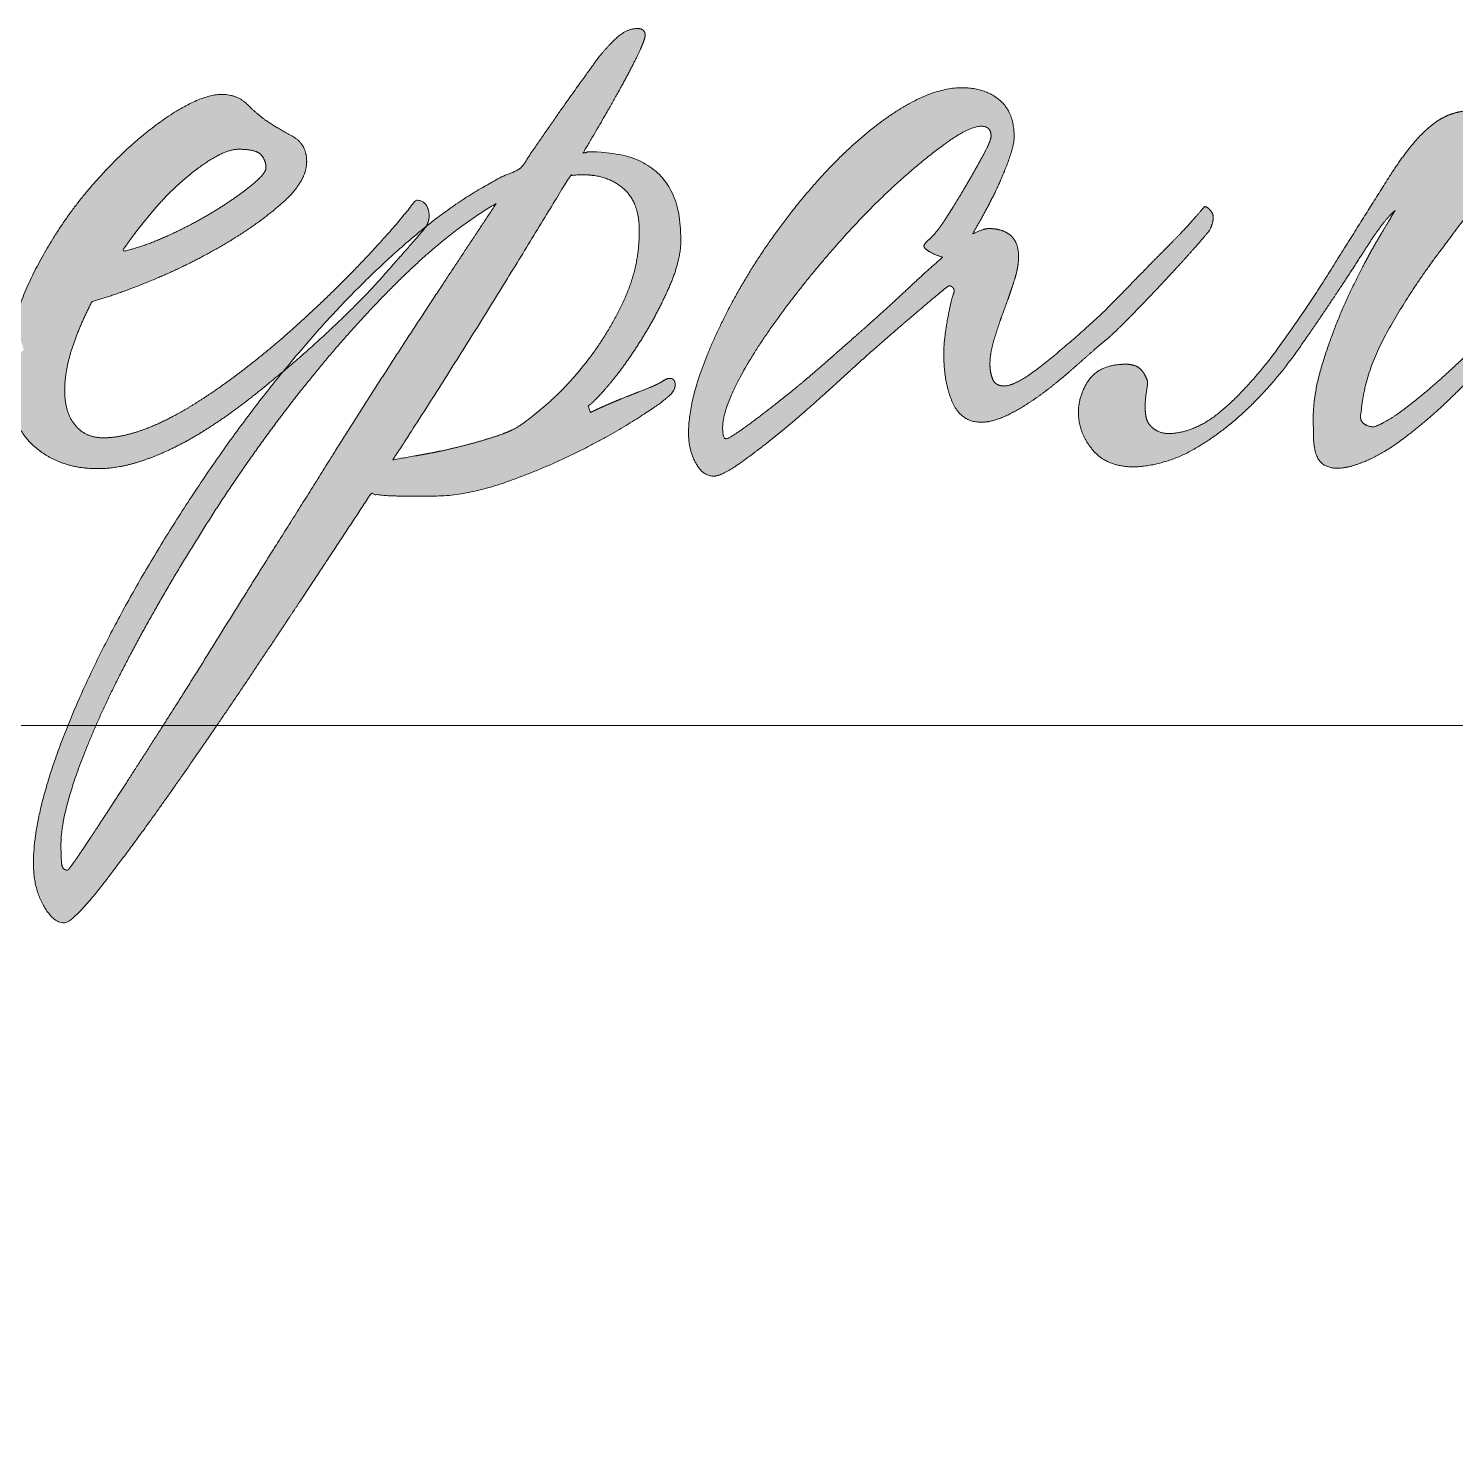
# Model space of a CAD drawing. Header units: metres. Extents: x -163 to 308, y -116 to 9.
# Drawn here: x 160.128 to 160.731, y -33.368 to -32.766 of the extents above; entities that cross this region are included whole.
import ezdxf

# ---------------------------------------------------------------- set-up
doc = ezdxf.new("R2010")
doc.units = ezdxf.units.M
doc.header["$MEASUREMENT"] = 0

# ---------------------------------------------------------------- blocks, each defined once
blk = doc.blocks.new('*U293')
at = {"color": 7, "linetype": 'Continuous', "lineweight": 0}
blk.add_line((10.01279, -17.50001), (16.51279, -17.50001), dxfattribs=at)
blk = doc.blocks.new('*U44')
at = {"linetype": 'Continuous', "lineweight": 0}
h = blk.add_hatch(color=5, dxfattribs=at)
edge = h.paths.add_edge_path()
edge.add_line((-0.18719, -0.20035), (-0.16948, -0.20035))
edge.add_spline(control_points=[(-0.16948, -0.20035), (-0.16465, -0.19362), (-0.15935, -0.18602), (-0.14325, -0.16295), (-0.12518, -0.1357), (-0.1071, -0.10846), (-0.0912, -0.0842)], knot_values=[0, 0, 0, 0.141373, 0.141373, 0.570687, 0.570687, 1, 1, 1], degree=2, periodic=0)
edge.add_spline(control_points=[(-0.0912, -0.0842), (-0.08603, -0.08499), (-0.07968, -0.08499)], knot_values=[0, 0, 0, 1, 1, 1], degree=2, periodic=0)
edge.add_line((-0.07968, -0.08499), (-0.06855, -0.08499))
edge.add_spline(control_points=[(-0.06855, -0.08499), (-0.05663, -0.08499), (-0.04252, -0.08002), (-0.02842, -0.07505), (-0.0161, -0.06888), (-0.00378, -0.06271), (0.00516, -0.05695), (0.0141, -0.05118), (0.0157, -0.04959)], knot_values=[0, 0, 0, 0.25, 0.25, 0.5, 0.5, 0.75, 0.75, 1, 1, 1], degree=2, periodic=0)
edge.add_spline(control_points=[(0.0157, -0.04959), (0.01887, -0.0472), (0.01887, -0.04481), (0.01887, -0.04242), (0.01689, -0.04242), (0.01569, -0.04242), (0.0141, -0.04362)], knot_values=[0, 0, 0, 0.333333, 0.333333, 0.666667, 0.666667, 1, 1, 1], degree=2, periodic=0)
edge.add_spline(control_points=[(0.0141, -0.04362), (0.01211, -0.04481), (0.00853, -0.0462), (0.00495, -0.0476), (0.00097, -0.04919), (-0.00301, -0.05078), (-0.00659, -0.05237), (-0.01017, -0.05396), (-0.01176, -0.05476)], knot_values=[0, 0, 0, 0.25, 0.25, 0.5, 0.5, 0.75, 0.75, 1, 1, 1], degree=2, periodic=0)
edge.add_line((-0.01176, -0.05476), (-0.01256, -0.05237))
edge.add_spline(control_points=[(-0.01256, -0.05237), (-0.01056, -0.05118), (-0.00499, -0.04461), (0.00057, -0.03805), (0.00634, -0.0289), (0.01211, -0.01975), (0.01655, -0.00981), (0.02098, 0.00014), (0.02098, 0.00809)], knot_values=[0, 0, 0, 0.25, 0.25, 0.5, 0.5, 0.75, 0.75, 1, 1, 1], degree=2, periodic=0)
edge.add_spline(control_points=[(0.02098, 0.00809), (0.02098, 0.03952), (-0.01202, 0.03952), (-0.01281, 0.03952), (-0.01321, 0.03932), (-0.01361, 0.03912), (-0.01441, 0.03912)], knot_values=[0, 0, 0, 0.333333, 0.333333, 0.666667, 0.666667, 1, 1, 1], degree=2, periodic=0)
edge.add_spline(control_points=[(-0.01441, 0.03912), (-0.004, 0.05661), (0.00201, 0.06794), (0.00802, 0.07927), (0.00802, 0.08165), (0.00802, 0.08406), (0.00524, 0.08406), (0.00126, 0.08406), (-0.00232, 0.08068), (-0.0059, 0.0773), (-0.00908, 0.07332), (-0.01107, 0.07054), (-0.01863, 0.06), (-0.02619, 0.04946), (-0.03693, 0.03355)], knot_values=[0, 0, 0, 0.142857, 0.142857, 0.285714, 0.285714, 0.428571, 0.428571, 0.571429, 0.571429, 0.714286, 0.714286, 0.857143, 0.857143, 1, 1, 1], degree=2, periodic=0)
edge.add_spline(control_points=[(-0.03693, 0.03355), (-0.05352, 0.02664), (-0.07114, 0.01254)], knot_values=[0, 0, 0, 1, 1, 1], degree=2, periodic=0)
edge.add_line((-0.07114, 0.01254), (-0.07142, 0.01207))
edge.add_spline(control_points=[(-0.07142, 0.01207), (-0.0762, 0.0065), (-0.08694, -0.00563), (-0.09768, -0.01777), (-0.11558, -0.03368), (-0.1192, -0.03682), (-0.12287, -0.0399)], knot_values=[0, 0, 0, 0.417557, 0.417557, 0.835113, 0.835113, 1, 1, 1], degree=2, periodic=0)
edge.add_spline(control_points=[(-0.12287, -0.0399), (-0.13889, -0.05948), (-0.15351, -0.08141), (-0.17102, -0.10766), (-0.18435, -0.13292), (-0.19768, -0.15818), (-0.20544, -0.18046), (-0.2092, -0.19124), (-0.21113, -0.20035)], knot_values=[0, 0, 0, 0.251666, 0.251666, 0.552886, 0.552886, 0.854105, 0.854105, 1, 1, 1], degree=2, periodic=0)
edge.add_line((-0.21113, -0.20035), (-0.20192, -0.20035))
edge.add_spline(control_points=[(-0.20192, -0.20035), (-0.20025, -0.19264), (-0.19649, -0.18247), (-0.18973, -0.16417), (-0.17781, -0.14169), (-0.16588, -0.11922), (-0.15037, -0.09475), (-0.13487, -0.07028), (-0.11738, -0.04801), (-0.09988, -0.02573), (-0.08139, -0.00743), (-0.06291, 0.01087), (-0.04581, 0.02082)], knot_values=[0, 0, 0, 0.100007, 0.100007, 0.280006, 0.280006, 0.460004, 0.460004, 0.640003, 0.640003, 0.820001, 0.820001, 1, 1, 1], degree=2, periodic=0)
edge.add_spline(control_points=[(-0.04581, 0.02082), (-0.05933, 0.00053), (-0.07483, -0.02314), (-0.09034, -0.04681), (-0.10505, -0.07028), (-0.11499, -0.0862), (-0.12592, -0.1035), (-0.13685, -0.12081), (-0.14719, -0.13752), (-0.15753, -0.15423), (-0.16707, -0.16914), (-0.17661, -0.18406), (-0.18397, -0.1954), (-0.18565, -0.198), (-0.18719, -0.20035)], knot_values=[0, 0, 0, 0.160543, 0.160543, 0.321085, 0.321085, 0.481628, 0.481628, 0.642171, 0.642171, 0.802713, 0.802713, 0.963256, 0.963256, 1, 1, 1], degree=2, periodic=0)
edge = h.paths.add_edge_path(flags=16)
edge.add_spline(control_points=[(-0.08318, -0.07186), (-0.08199, -0.06987), (-0.081, -0.06848), (-0.08, -0.06709), (-0.07881, -0.0651), (-0.0629, -0.04043), (-0.04738, -0.01537), (-0.03187, 0.00969), (-0.01914, 0.03078)], knot_values=[0, 0, 0, 0.25, 0.25, 0.5, 0.5, 0.75, 0.75, 1, 1, 1], degree=2, periodic=0)
edge.add_spline(control_points=[(-0.01914, 0.03078), (-0.01755, 0.03118), (-0.01437, 0.03118), (-0.00562, 0.03118), (0.00015, 0.0262), (0.00591, 0.02123), (0.00591, 0.01089)], knot_values=[0, 0, 0, 0.333333, 0.333333, 0.666667, 0.666667, 1, 1, 1], degree=2, periodic=0)
edge.add_spline(control_points=[(0.00591, 0.01089), (0.00591, -0.00224), (0.00035, -0.01418), (-0.00522, -0.02611), (-0.01258, -0.03566), (-0.01994, -0.04521), (-0.0273, -0.05157), (-0.03466, -0.05794), (-0.03863, -0.06032), (-0.04142, -0.06192), (-0.04699, -0.06371), (-0.05256, -0.0655), (-0.05892, -0.06709), (-0.06528, -0.06868), (-0.07185, -0.06987), (-0.07841, -0.07107), (-0.08318, -0.07186)], knot_values=[0, 0, 0, 0.125, 0.125, 0.25, 0.25, 0.375, 0.375, 0.5, 0.5, 0.625, 0.625, 0.75, 0.75, 0.875, 0.875, 1, 1, 1], degree=2, periodic=0)
h = blk.add_hatch(color=5, dxfattribs=at)
edge = h.paths.add_edge_path()
edge.add_spline(control_points=[(0.21029, 0.01969), (0.2087, 0.01771), (0.20512, 0.01373), (0.20154, 0.00975), (0.19637, 0.00458), (0.1912, -0.0006), (0.18523, -0.00676), (0.17926, -0.01293), (0.17329, -0.0189), (0.16216, -0.02924), (0.15221, -0.0372), (0.14226, -0.04516), (0.13789, -0.04516), (0.1347, -0.04516), (0.13371, -0.04277), (0.13271, -0.04038), (0.13271, -0.0372), (0.13271, -0.03322), (0.13431, -0.02805), (0.1359, -0.02288), (0.13789, -0.01751), (0.13988, -0.01214), (0.14147, -0.00716), (0.14306, -0.00219), (0.14306, 0.00139), (0.14306, 0.00697), (0.14007, 0.00935), (0.13709, 0.01174), (0.13232, 0.01174), (0.13033, 0.01174), (0.12635, 0.00975)], knot_values=[0, 0, 0, 0.066667, 0.066667, 0.133333, 0.133333, 0.2, 0.2, 0.266667, 0.266667, 0.333333, 0.333333, 0.4, 0.4, 0.466667, 0.466667, 0.533333, 0.533333, 0.6, 0.6, 0.666667, 0.666667, 0.733333, 0.733333, 0.8, 0.8, 0.866667, 0.866667, 0.933333, 0.933333, 1, 1, 1], degree=2, periodic=0)
edge.add_spline(control_points=[(0.12635, 0.00975), (0.12874, 0.01373), (0.13152, 0.0189), (0.13431, 0.02407), (0.13649, 0.02905), (0.13868, 0.03402), (0.14007, 0.0382), (0.14147, 0.04237), (0.14147, 0.04476), (0.14147, 0.05391), (0.1361, 0.05829), (0.13073, 0.06267), (0.12277, 0.06267), (0.11322, 0.06267), (0.10208, 0.0561), (0.09094, 0.04954), (0.08, 0.03899), (0.06906, 0.02845), (0.05892, 0.01512), (0.04877, 0.00179), (0.04101, -0.01214), (0.03326, -0.02606), (0.02848, -0.03919), (0.02371, -0.05232), (0.02371, -0.06226), (0.02371, -0.06823), (0.0263, -0.07301), (0.02888, -0.07778), (0.03286, -0.07778), (0.03564, -0.07778), (0.04161, -0.0736), (0.04758, -0.06943), (0.05474, -0.06366), (0.0619, -0.05789), (0.06926, -0.05133), (0.07662, -0.04476), (0.08179, -0.03999), (0.08696, -0.03521), (0.09313, -0.02984), (0.0993, -0.02447), (0.10467, -0.01989), (0.11004, -0.01532), (0.11382, -0.01214), (0.1176, -0.00895), (0.11799, -0.00895), (0.11879, -0.00895), (0.11939, -0.00975), (0.11999, -0.01054), (0.11959, -0.01173)], knot_values=[0, 0, 0, 0.041667, 0.041667, 0.083333, 0.083333, 0.125, 0.125, 0.166667, 0.166667, 0.208333, 0.208333, 0.25, 0.25, 0.291667, 0.291667, 0.333333, 0.333333, 0.375, 0.375, 0.416667, 0.416667, 0.458333, 0.458333, 0.5, 0.5, 0.541667, 0.541667, 0.583333, 0.583333, 0.625, 0.625, 0.666667, 0.666667, 0.708333, 0.708333, 0.75, 0.75, 0.791667, 0.791667, 0.833333, 0.833333, 0.875, 0.875, 0.916667, 0.916667, 0.958333, 0.958333, 1, 1, 1], degree=2, periodic=0)
edge.add_spline(control_points=[(0.11959, -0.01173), (0.11879, -0.01333), (0.1174, -0.02089), (0.11601, -0.02845), (0.11601, -0.03362), (0.11601, -0.04396), (0.11919, -0.05113), (0.12237, -0.05829), (0.12953, -0.05829), (0.13431, -0.05829), (0.14067, -0.0549), (0.14704, -0.05152), (0.1532, -0.04675), (0.15937, -0.04197), (0.16514, -0.0368), (0.17091, -0.03163), (0.17528, -0.02805), (0.17926, -0.02447), (0.18523, -0.0183), (0.1912, -0.01214), (0.19697, -0.00597), (0.20274, 0.0002), (0.20711, 0.00517), (0.21149, 0.01015), (0.21228, 0.01134)], knot_values=[0, 0, 0, 0.083333, 0.083333, 0.166667, 0.166667, 0.25, 0.25, 0.333333, 0.333333, 0.416667, 0.416667, 0.5, 0.5, 0.583333, 0.583333, 0.666667, 0.666667, 0.75, 0.75, 0.833333, 0.833333, 0.916667, 0.916667, 1, 1, 1], degree=2, periodic=0)
edge.add_spline(control_points=[(0.21228, 0.01134), (0.21427, 0.01572), (0.21288, 0.0177), (0.21149, 0.01969), (0.21029, 0.01969)], knot_values=[0, 0, 0, 0.5, 0.5, 1, 1, 1], degree=2, periodic=0)
edge = h.paths.add_edge_path(flags=16)
edge.add_spline(control_points=[(0.11362, 0.01094), (0.11203, 0.00895), (0.11044, 0.00756), (0.10884, 0.00617), (0.10884, 0.00537), (0.10884, 0.00458), (0.11083, 0.00338), (0.11282, 0.00219), (0.11561, 0.00139)], knot_values=[0, 0, 0, 0.25, 0.25, 0.5, 0.5, 0.75, 0.75, 1, 1, 1], degree=2, periodic=0)
edge.add_spline(control_points=[(0.11561, 0.00139), (0.10964, -0.00378), (0.10288, -0.01014), (0.09611, -0.01651), (0.08895, -0.02287), (0.08219, -0.02884), (0.07384, -0.0362), (0.06548, -0.04356), (0.05772, -0.04973), (0.04996, -0.05589), (0.0442, -0.06007), (0.03843, -0.06425), (0.03724, -0.06425), (0.03604, -0.06425), (0.03604, -0.06027), (0.03604, -0.05391), (0.04241, -0.04197), (0.04877, -0.03003), (0.06031, -0.01491), (0.06906, -0.00338), (0.0794, 0.00816), (0.08975, 0.01969), (0.09969, 0.02865), (0.10964, 0.0376), (0.1176, 0.04317), (0.12555, 0.04874), (0.12953, 0.04874), (0.13311, 0.04874), (0.13311, 0.04516)], knot_values=[0, 0, 0, 0.071429, 0.071429, 0.142857, 0.142857, 0.214286, 0.214286, 0.285714, 0.285714, 0.357143, 0.357143, 0.428571, 0.428571, 0.5, 0.5, 0.571429, 0.571429, 0.642857, 0.642857, 0.714286, 0.714286, 0.785714, 0.785714, 0.857143, 0.857143, 0.928571, 0.928571, 1, 1, 1], degree=2, periodic=0)
edge.add_spline(control_points=[(0.13311, 0.04516), (0.13311, 0.04357), (0.13033, 0.03839), (0.12754, 0.03322), (0.12416, 0.02746), (0.12078, 0.02169), (0.1176, 0.01671), (0.11441, 0.01174), (0.11362, 0.01094)], knot_values=[0, 0, 0, 0.25, 0.25, 0.5, 0.5, 0.75, 0.75, 1, 1, 1], degree=2, periodic=0)
h = blk.add_hatch(color=5, dxfattribs=at)
edge = h.paths.add_edge_path()
edge.add_spline(control_points=[(-0.07114, 0.01254), (-0.06951, 0.0155), (-0.07043, 0.01863), (-0.07142, 0.02202), (-0.075, 0.02202)], knot_values=[0, 0, 0, 0.480917, 0.480917, 1, 1, 1], degree=2, periodic=0)
edge.add_spline(control_points=[(-0.075, 0.02202), (-0.08177, 0.01287), (-0.09509, -0.00106), (-0.10842, -0.01498), (-0.12394, -0.02851), (-0.13229, -0.03567), (-0.14084, -0.04203), (-0.1494, -0.0484), (-0.15775, -0.05337), (-0.16611, -0.05835), (-0.17386, -0.06113), (-0.18162, -0.06392), (-0.18799, -0.06392), (-0.19435, -0.06392), (-0.19813, -0.05934), (-0.20191, -0.05476), (-0.20191, -0.0468), (-0.20191, -0.03964), (-0.19913, -0.03128), (-0.19634, -0.02292), (-0.19197, -0.01457)], knot_values=[0, 0, 0, 0.1, 0.1, 0.2, 0.2, 0.3, 0.3, 0.4, 0.4, 0.5, 0.5, 0.6, 0.6, 0.7, 0.7, 0.8, 0.8, 0.9, 0.9, 1, 1, 1], degree=2, periodic=0)
edge.add_spline(control_points=[(-0.19197, -0.01457), (-0.18282, -0.01218), (-0.16949, -0.00661), (-0.15616, -0.00104), (-0.14403, 0.00613), (-0.13189, 0.01329), (-0.12314, 0.02105), (-0.11439, 0.02881), (-0.11439, 0.03598), (-0.11439, 0.04235), (-0.11956, 0.04513), (-0.12473, 0.04792), (-0.12831, 0.0503), (-0.13189, 0.05269), (-0.13567, 0.05647), (-0.13945, 0.06025), (-0.14502, 0.06025), (-0.15298, 0.06025), (-0.16591, 0.0513), (-0.17884, 0.04235), (-0.19157, 0.02782), (-0.2043, 0.01329), (-0.21345, -0.00502), (-0.219, -0.01613), (-0.22119, -0.02724)], knot_values=[0, 0, 0, 0.086156, 0.086156, 0.172312, 0.172312, 0.258468, 0.258468, 0.344624, 0.344624, 0.430779, 0.430779, 0.516935, 0.516935, 0.603091, 0.603091, 0.689247, 0.689247, 0.775403, 0.775403, 0.861559, 0.861559, 0.947715, 0.947715, 1, 1, 1], degree=2, periodic=0)
edge.add_line((-0.22119, -0.02724), (-0.22073, -0.02733))
edge.add_spline(control_points=[(-0.22073, -0.02733), (-0.21755, -0.02733), (-0.21675, -0.03211)], knot_values=[0, 0, 0, 1, 1, 1], degree=2, periodic=0)
edge.add_line((-0.21675, -0.03211), (-0.22113, -0.03648))
edge.add_spline(control_points=[(-0.22113, -0.03648), (-0.22179, -0.03715), (-0.2225, -0.03783)], knot_values=[0, 0, 0, 1, 1, 1], degree=2, periodic=0)
edge.add_spline(control_points=[(-0.2225, -0.03783), (-0.2226, -0.03973), (-0.2226, -0.04164), (-0.2226, -0.05796), (-0.21345, -0.06651), (-0.2043, -0.07507), (-0.18997, -0.07507), (-0.18162, -0.07507), (-0.17227, -0.07168), (-0.16293, -0.0683), (-0.15338, -0.06253), (-0.14383, -0.05675), (-0.13428, -0.0492), (-0.1285, -0.04462), (-0.12287, -0.0399)], knot_values=[0, 0, 0, 0.018213, 0.018213, 0.193372, 0.193372, 0.368531, 0.368531, 0.54369, 0.54369, 0.718849, 0.718849, 0.894009, 0.894009, 1, 1, 1], degree=2, periodic=0)
edge.add_spline(control_points=[(-0.12287, -0.0399), (-0.11972, -0.03605), (-0.11651, -0.03229), (-0.09701, -0.00941), (-0.07653, 0.00809), (-0.07382, 0.0104), (-0.07114, 0.01254)], knot_values=[0, 0, 0, 0.126896, 0.126896, 0.89826, 0.89826, 1, 1, 1], degree=2, periodic=0)
edge = h.paths.add_edge_path(flags=16)
edge.add_spline(control_points=[(-0.18123, 0.00341), (-0.17605, 0.01097), (-0.17029, 0.01774), (-0.16452, 0.0245), (-0.15875, 0.02947), (-0.15298, 0.03444), (-0.14781, 0.03743), (-0.14263, 0.04041), (-0.13905, 0.04041), (-0.13269, 0.04041), (-0.1309, 0.03842), (-0.12911, 0.03643), (-0.12911, 0.03365)], knot_values=[0, 0, 0, 0.166667, 0.166667, 0.333333, 0.333333, 0.5, 0.5, 0.666667, 0.666667, 0.833333, 0.833333, 1, 1, 1], degree=2, periodic=0)
edge.add_spline(control_points=[(-0.12911, 0.03365), (-0.12911, 0.03166), (-0.13448, 0.02728), (-0.13985, 0.02291), (-0.14761, 0.01813), (-0.15537, 0.01336), (-0.16452, 0.00918), (-0.17367, 0.00501), (-0.18123, 0.00341)], knot_values=[0, 0, 0, 0.25, 0.25, 0.5, 0.5, 0.75, 0.75, 1, 1, 1], degree=2, periodic=0)
h = blk.add_hatch(color=5, dxfattribs=at)
edge = h.paths.add_edge_path()
edge.add_line((0.18967, -0.04494), (0.18967, -0.04335))
edge.add_spline(control_points=[(0.18967, -0.04335), (0.18808, -0.03898), (0.18549, -0.03799), (0.18291, -0.037), (0.18012, -0.0374), (0.17176, -0.0378), (0.16798, -0.04377), (0.1642, -0.04975), (0.1648, -0.05653), (0.1654, -0.06331), (0.17037, -0.06889), (0.17535, -0.07447), (0.18529, -0.07447), (0.19723, -0.07366), (0.20757, -0.06744), (0.21791, -0.06122), (0.22706, -0.05227), (0.23621, -0.04331), (0.24377, -0.03257), (0.25133, -0.02183), (0.25793, -0.01189), (0.26452, -0.00194), (0.2697, 0.00622), (0.27488, 0.01437), (0.27925, 0.01835)], knot_values=[0, 0, 0, 0.083333, 0.083333, 0.166667, 0.166667, 0.25, 0.25, 0.333333, 0.333333, 0.416667, 0.416667, 0.5, 0.5, 0.583333, 0.583333, 0.666667, 0.666667, 0.75, 0.75, 0.833333, 0.833333, 0.916667, 0.916667, 1, 1, 1], degree=2, periodic=0)
edge.add_spline(control_points=[(0.27925, 0.01835), (0.27805, 0.01636), (0.27288, 0.00761), (0.26771, -0.00114), (0.26232, -0.01268), (0.25693, -0.02422), (0.25294, -0.03715), (0.24894, -0.05008), (0.24974, -0.06082)], knot_values=[0, 0, 0, 0.25, 0.25, 0.5, 0.5, 0.75, 0.75, 1, 1, 1], degree=2, periodic=0)
edge.add_spline(control_points=[(0.24974, -0.06082), (0.24934, -0.07085), (0.25314, -0.07345), (0.25693, -0.07606), (0.26372, -0.07407), (0.27209, -0.07165), (0.28084, -0.06524), (0.28959, -0.05883), (0.29795, -0.05088), (0.30631, -0.04292), (0.31366, -0.03476), (0.32102, -0.02661), (0.32659, -0.02064)], knot_values=[0, 0, 0, 0.166667, 0.166667, 0.333333, 0.333333, 0.5, 0.5, 0.666667, 0.666667, 0.833333, 0.833333, 1, 1, 1], degree=2, periodic=0)
edge.add_spline(control_points=[(0.32659, -0.02064), (0.32778, -0.01746), (0.32619, -0.01666), (0.32461, -0.01586), (0.32341, -0.01626)], knot_values=[0, 0, 0, 0.5, 0.5, 1, 1, 1], degree=2, periodic=0)
edge.add_spline(control_points=[(0.32341, -0.01626), (0.32063, -0.01905), (0.31366, -0.02581), (0.3067, -0.03257), (0.29894, -0.03973), (0.29118, -0.04689), (0.28343, -0.05286), (0.27567, -0.05883), (0.27129, -0.06002)], knot_values=[0, 0, 0, 0.25, 0.25, 0.5, 0.5, 0.75, 0.75, 1, 1, 1], degree=2, periodic=0)
edge.add_spline(control_points=[(0.27129, -0.06002), (0.26572, -0.05923), (0.26692, -0.05485)], knot_values=[0, 0, 0, 1, 1, 1], degree=2, periodic=0)
edge.add_spline(control_points=[(0.26692, -0.05485), (0.26811, -0.04053), (0.27607, -0.02621), (0.28403, -0.01189), (0.29377, 0.00124), (0.30352, 0.01437), (0.31207, 0.02531), (0.32063, 0.03625), (0.32301, 0.04381), (0.3254, 0.04978), (0.32341, 0.05157), (0.32142, 0.05336), (0.31744, 0.05376), (0.31187, 0.05416), (0.3075, 0.05435), (0.30312, 0.05455), (0.29855, 0.05276), (0.29397, 0.05097), (0.2888, 0.0458), (0.28363, 0.04063), (0.27726, 0.03068)], knot_values=[0, 0, 0, 0.1, 0.1, 0.2, 0.2, 0.3, 0.3, 0.4, 0.4, 0.5, 0.5, 0.6, 0.6, 0.7, 0.7, 0.8, 0.8, 0.9, 0.9, 1, 1, 1], degree=2, periodic=0)
edge.add_spline(control_points=[(0.27726, 0.03068), (0.26771, 0.01556), (0.25753, -0.00075), (0.24735, -0.01706), (0.2374, -0.03078), (0.22746, -0.04451), (0.21751, -0.05326), (0.20757, -0.06202), (0.19762, -0.06241), (0.19325, -0.06241), (0.19046, -0.05923), (0.18768, -0.05606), (0.18967, -0.04494)], knot_values=[0, 0, 0, 0.166667, 0.166667, 0.333333, 0.333333, 0.5, 0.5, 0.666667, 0.666667, 0.833333, 0.833333, 1, 1, 1], degree=2, periodic=0)
h = blk.add_hatch(color=5, dxfattribs=at)
edge = h.paths.add_edge_path()
edge.add_line((-0.20192, -0.20035), (-0.21113, -0.20035))
edge.add_spline(control_points=[(-0.21113, -0.20035), (-0.2132, -0.21005), (-0.2132, -0.21785), (-0.2132, -0.2266), (-0.20962, -0.23296), (-0.20604, -0.23933), (-0.20207, -0.23933), (-0.19889, -0.23933), (-0.18717, -0.22421), (-0.17931, -0.21407), (-0.16948, -0.20035)], knot_values=[0, 0, 0, 0.123175, 0.123175, 0.362046, 0.362046, 0.600918, 0.600918, 0.839789, 0.839789, 1, 1, 1], degree=2, periodic=0)
edge.add_line((-0.16948, -0.20035), (-0.18719, -0.20035))
edge.add_spline(control_points=[(-0.18719, -0.20035), (-0.19237, -0.20829), (-0.19589, -0.21351), (-0.20047, -0.22027), (-0.20086, -0.22027), (-0.20285, -0.22027), (-0.20305, -0.21748), (-0.20325, -0.2147), (-0.20325, -0.21112), (-0.20325, -0.20652), (-0.20192, -0.20035)], knot_values=[0, 0, 0, 0.182925, 0.182925, 0.420144, 0.420144, 0.657362, 0.657362, 0.89458, 0.89458, 1, 1, 1], degree=2, periodic=0)
at = {"color": 5, "linetype": 'Continuous', "lineweight": 0, "flags": 128}
for points in [[(0.18967, -0.04335), (0.18967, -0.04494)], [(-0.01256, -0.05237), (-0.01176, -0.05476)]]:
    blk.add_lwpolyline(points, dxfattribs=at)
at = {"color": 5, "linetype": 'Continuous', "lineweight": 0}
for points, knots in [([(-0.01176, -0.05476), (-0.01017, -0.05396), (-0.00659, -0.05237), (-0.00301, -0.05078), (0.00097, -0.04919), (0.00495, -0.0476), (0.00853, -0.0462), (0.01211, -0.04481), (0.0141, -0.04362), (0.01569, -0.04242), (0.01689, -0.04242), (0.01887, -0.04242), (0.01887, -0.04481), (0.01887, -0.0472), (0.0157, -0.04959), (0.0141, -0.05118), (0.00516, -0.05695), (-0.00378, -0.06271), (-0.0161, -0.06888), (-0.02842, -0.07505), (-0.04252, -0.08002), (-0.05663, -0.08499), (-0.06855, -0.08499), (-0.07332, -0.08499), (-0.07968, -0.08499), (-0.08603, -0.08499), (-0.0912, -0.0842), (-0.1071, -0.10846), (-0.12518, -0.1357), (-0.14325, -0.16295), (-0.15935, -0.18602), (-0.17545, -0.20909), (-0.18717, -0.22421), (-0.19889, -0.23933), (-0.20207, -0.23933), (-0.20604, -0.23933), (-0.20962, -0.23296), (-0.2132, -0.2266), (-0.2132, -0.21785), (-0.2132, -0.20273), (-0.20544, -0.18046), (-0.19768, -0.15818), (-0.18435, -0.13292), (-0.17102, -0.10766), (-0.15351, -0.08141), (-0.13601, -0.05516), (-0.11651, -0.03229), (-0.09701, -0.00941), (-0.07653, 0.00809), (-0.05604, 0.02559), (-0.03693, 0.03355), (-0.02619, 0.04946), (-0.01863, 0.06), (-0.01107, 0.07054), (-0.00908, 0.07332), (-0.0059, 0.0773), (-0.00232, 0.08068), (0.00126, 0.08406), (0.00524, 0.08406), (0.00802, 0.08406), (0.00802, 0.08165), (0.00802, 0.07927), (0.00201, 0.06794), (-0.004, 0.05661), (-0.01441, 0.03912), (-0.01361, 0.03912), (-0.01321, 0.03932), (-0.01281, 0.03952), (-0.01202, 0.03952), (0.02098, 0.03952), (0.02098, 0.00809)], [0, 0, 0, 0.028571, 0.028571, 0.057143, 0.057143, 0.085714, 0.085714, 0.114286, 0.114286, 0.142857, 0.142857, 0.171429, 0.171429, 0.2, 0.2, 0.228571, 0.228571, 0.257143, 0.257143, 0.285714, 0.285714, 0.314286, 0.314286, 0.342857, 0.342857, 0.371429, 0.371429, 0.4, 0.4, 0.428571, 0.428571, 0.457143, 0.457143, 0.485714, 0.485714, 0.514286, 0.514286, 0.542857, 0.542857, 0.571429, 0.571429, 0.6, 0.6, 0.628571, 0.628571, 0.657143, 0.657143, 0.685714, 0.685714, 0.714286, 0.714286, 0.742857, 0.742857, 0.771429, 0.771429, 0.8, 0.8, 0.828571, 0.828571, 0.857143, 0.857143, 0.885714, 0.885714, 0.914286, 0.914286, 0.942857, 0.942857, 0.971429, 0.971429, 1, 1, 1]), ([(0.21228, 0.01134), (0.21149, 0.01015), (0.20711, 0.00517), (0.20274, 0.0002), (0.19697, -0.00597), (0.1912, -0.01214), (0.18523, -0.0183), (0.17926, -0.02447), (0.17528, -0.02805), (0.17091, -0.03163), (0.16514, -0.0368), (0.15937, -0.04197), (0.1532, -0.04675), (0.14704, -0.05152), (0.14067, -0.0549), (0.13431, -0.05829), (0.12953, -0.05829), (0.12237, -0.05829), (0.11919, -0.05113), (0.11601, -0.04396), (0.11601, -0.03362), (0.11601, -0.02845), (0.1174, -0.02089), (0.11879, -0.01333), (0.11959, -0.01173), (0.11999, -0.01054), (0.11939, -0.00975), (0.11879, -0.00895), (0.11799, -0.00895), (0.1176, -0.00895), (0.11382, -0.01214), (0.11004, -0.01532), (0.10467, -0.01989), (0.0993, -0.02447), (0.09313, -0.02984), (0.08696, -0.03521), (0.08179, -0.03999), (0.07662, -0.04476), (0.06926, -0.05133), (0.0619, -0.05789), (0.05474, -0.06366), (0.04758, -0.06943), (0.04161, -0.0736), (0.03564, -0.07778), (0.03286, -0.07778), (0.02888, -0.07778), (0.0263, -0.07301), (0.02371, -0.06823), (0.02371, -0.06226), (0.02371, -0.05232), (0.02848, -0.03919), (0.03326, -0.02606), (0.04101, -0.01214), (0.04877, 0.00179), (0.05892, 0.01512), (0.06906, 0.02845), (0.08, 0.03899), (0.09094, 0.04954), (0.10208, 0.0561), (0.11322, 0.06267), (0.12277, 0.06267), (0.13073, 0.06267), (0.1361, 0.05829), (0.14147, 0.05391), (0.14147, 0.04476), (0.14147, 0.04237), (0.14007, 0.0382), (0.13868, 0.03402), (0.13649, 0.02905), (0.13431, 0.02407), (0.13152, 0.0189), (0.12874, 0.01373), (0.12635, 0.00975), (0.13033, 0.01174), (0.13232, 0.01174), (0.13709, 0.01174), (0.14007, 0.00935), (0.14306, 0.00697), (0.14306, 0.00139), (0.14306, -0.00219), (0.14147, -0.00716), (0.13988, -0.01214), (0.13789, -0.01751), (0.1359, -0.02288), (0.13431, -0.02805), (0.13271, -0.03322), (0.13271, -0.0372), (0.13271, -0.04038), (0.13371, -0.04277), (0.1347, -0.04516), (0.13789, -0.04516), (0.14226, -0.04516), (0.15221, -0.0372), (0.16216, -0.02924), (0.17329, -0.0189), (0.17926, -0.01293), (0.18523, -0.00676), (0.1912, -0.0006), (0.19637, 0.00458), (0.20154, 0.00975), (0.20512, 0.01373), (0.2087, 0.01771), (0.21029, 0.01969), (0.21149, 0.01969), (0.21288, 0.0177), (0.21427, 0.01572), (0.21228, 0.01134)], [0, 0, 0, 0.018868, 0.018868, 0.037736, 0.037736, 0.056604, 0.056604, 0.075472, 0.075472, 0.09434, 0.09434, 0.113208, 0.113208, 0.132075, 0.132075, 0.150943, 0.150943, 0.169811, 0.169811, 0.188679, 0.188679, 0.207547, 0.207547, 0.226415, 0.226415, 0.245283, 0.245283, 0.264151, 0.264151, 0.283019, 0.283019, 0.301887, 0.301887, 0.320755, 0.320755, 0.339623, 0.339623, 0.358491, 0.358491, 0.377358, 0.377358, 0.396226, 0.396226, 0.415094, 0.415094, 0.433962, 0.433962, 0.45283, 0.45283, 0.471698, 0.471698, 0.490566, 0.490566, 0.509434, 0.509434, 0.528302, 0.528302, 0.54717, 0.54717, 0.566038, 0.566038, 0.584906, 0.584906, 0.603774, 0.603774, 0.622642, 0.622642, 0.641509, 0.641509, 0.660377, 0.660377, 0.679245, 0.679245, 0.698113, 0.698113, 0.716981, 0.716981, 0.735849, 0.735849, 0.754717, 0.754717, 0.773585, 0.773585, 0.792453, 0.792453, 0.811321, 0.811321, 0.830189, 0.830189, 0.849057, 0.849057, 0.867925, 0.867925, 0.886792, 0.886792, 0.90566, 0.90566, 0.924528, 0.924528, 0.943396, 0.943396, 0.962264, 0.962264, 0.981132, 0.981132, 1, 1, 1]), ([(-0.07142, 0.01207), (-0.0762, 0.0065), (-0.08694, -0.00563), (-0.09768, -0.01777), (-0.11558, -0.03368), (-0.12473, -0.04164), (-0.13428, -0.0492), (-0.14383, -0.05675), (-0.15338, -0.06253), (-0.16293, -0.0683), (-0.17227, -0.07168), (-0.18162, -0.07507), (-0.18997, -0.07507), (-0.2043, -0.07507), (-0.21345, -0.06651), (-0.2226, -0.05796), (-0.2226, -0.04164), (-0.2226, -0.02333), (-0.21345, -0.00502), (-0.2043, 0.01329), (-0.19157, 0.02782), (-0.17884, 0.04235), (-0.16591, 0.0513), (-0.15298, 0.06025), (-0.14502, 0.06025), (-0.13945, 0.06025), (-0.13567, 0.05647), (-0.13189, 0.05269), (-0.12831, 0.0503), (-0.12473, 0.04792), (-0.11956, 0.04513), (-0.11439, 0.04235), (-0.11439, 0.03598), (-0.11439, 0.02881), (-0.12314, 0.02105), (-0.13189, 0.01329), (-0.14403, 0.00613), (-0.15616, -0.00104), (-0.16949, -0.00661), (-0.18282, -0.01218), (-0.19197, -0.01457), (-0.19634, -0.02292), (-0.19913, -0.03128), (-0.20191, -0.03964), (-0.20191, -0.0468), (-0.20191, -0.05476), (-0.19813, -0.05934), (-0.19435, -0.06392), (-0.18799, -0.06392), (-0.18162, -0.06392), (-0.17386, -0.06113), (-0.16611, -0.05835), (-0.15775, -0.05337), (-0.1494, -0.0484), (-0.14084, -0.04203), (-0.13229, -0.03567), (-0.12394, -0.02851), (-0.10842, -0.01498), (-0.09509, -0.00106), (-0.08177, 0.01287), (-0.075, 0.02202), (-0.07142, 0.02202), (-0.07043, 0.01863), (-0.06943, 0.01525), (-0.07142, 0.01207)], [0, 0, 0, 0.03125, 0.03125, 0.0625, 0.0625, 0.09375, 0.09375, 0.125, 0.125, 0.15625, 0.15625, 0.1875, 0.1875, 0.21875, 0.21875, 0.25, 0.25, 0.28125, 0.28125, 0.3125, 0.3125, 0.34375, 0.34375, 0.375, 0.375, 0.40625, 0.40625, 0.4375, 0.4375, 0.46875, 0.46875, 0.5, 0.5, 0.53125, 0.53125, 0.5625, 0.5625, 0.59375, 0.59375, 0.625, 0.625, 0.65625, 0.65625, 0.6875, 0.6875, 0.71875, 0.71875, 0.75, 0.75, 0.78125, 0.78125, 0.8125, 0.8125, 0.84375, 0.84375, 0.875, 0.875, 0.90625, 0.90625, 0.9375, 0.9375, 0.96875, 0.96875, 1, 1, 1]), ([(0.27726, 0.03068), (0.28363, 0.04063), (0.2888, 0.0458), (0.29397, 0.05097), (0.29855, 0.05276), (0.30312, 0.05455), (0.3075, 0.05435), (0.31187, 0.05416), (0.31744, 0.05376), (0.32142, 0.05336), (0.32341, 0.05157), (0.3254, 0.04978), (0.32301, 0.04381), (0.32063, 0.03625), (0.31207, 0.02531), (0.30352, 0.01437), (0.29377, 0.00124), (0.28403, -0.01189), (0.27607, -0.02621), (0.26811, -0.04053), (0.26692, -0.05485), (0.26572, -0.05923), (0.27129, -0.06002), (0.27567, -0.05883), (0.28343, -0.05286), (0.29118, -0.04689), (0.29894, -0.03973), (0.3067, -0.03257), (0.31366, -0.02581), (0.32063, -0.01905), (0.32341, -0.01626), (0.32461, -0.01586), (0.32619, -0.01666), (0.32778, -0.01746), (0.32659, -0.02064), (0.32102, -0.02661), (0.31366, -0.03476), (0.30631, -0.04292), (0.29795, -0.05088), (0.28959, -0.05883), (0.28084, -0.06524), (0.27209, -0.07165), (0.26372, -0.07407), (0.25693, -0.07606), (0.25314, -0.07345), (0.24934, -0.07085), (0.24974, -0.06082), (0.24894, -0.05008), (0.25294, -0.03715), (0.25693, -0.02422), (0.26232, -0.01268), (0.26771, -0.00114), (0.27288, 0.00761), (0.27805, 0.01636), (0.27925, 0.01835), (0.27488, 0.01437), (0.2697, 0.00622), (0.26452, -0.00194), (0.25793, -0.01189), (0.25133, -0.02183), (0.24377, -0.03257), (0.23621, -0.04331), (0.22706, -0.05227), (0.21791, -0.06122), (0.20757, -0.06744), (0.19723, -0.07366), (0.18529, -0.07447), (0.17535, -0.07447), (0.17037, -0.06889), (0.1654, -0.06331), (0.1648, -0.05653), (0.1642, -0.04975), (0.16798, -0.04377), (0.17176, -0.0378), (0.18012, -0.0374), (0.18291, -0.037), (0.18549, -0.03799), (0.18808, -0.03898), (0.18967, -0.04335)], [0, 0, 0, 0.025641, 0.025641, 0.051282, 0.051282, 0.076923, 0.076923, 0.102564, 0.102564, 0.128205, 0.128205, 0.153846, 0.153846, 0.179487, 0.179487, 0.205128, 0.205128, 0.230769, 0.230769, 0.25641, 0.25641, 0.282051, 0.282051, 0.307692, 0.307692, 0.333333, 0.333333, 0.358974, 0.358974, 0.384615, 0.384615, 0.410256, 0.410256, 0.435897, 0.435897, 0.461538, 0.461538, 0.487179, 0.487179, 0.512821, 0.512821, 0.538462, 0.538462, 0.564103, 0.564103, 0.589744, 0.589744, 0.615385, 0.615385, 0.641026, 0.641026, 0.666667, 0.666667, 0.692308, 0.692308, 0.717949, 0.717949, 0.74359, 0.74359, 0.769231, 0.769231, 0.794872, 0.794872, 0.820513, 0.820513, 0.846154, 0.846154, 0.871795, 0.871795, 0.897436, 0.897436, 0.923077, 0.923077, 0.948718, 0.948718, 0.974359, 0.974359, 1, 1, 1]), ([(0.13311, 0.04516), (0.13311, 0.04874), (0.12953, 0.04874), (0.12555, 0.04874), (0.1176, 0.04317), (0.10964, 0.0376), (0.09969, 0.02865), (0.08975, 0.01969), (0.0794, 0.00816), (0.06906, -0.00338), (0.06031, -0.01491), (0.04877, -0.03003), (0.04241, -0.04197), (0.03604, -0.05391), (0.03604, -0.06027), (0.03604, -0.06425), (0.03724, -0.06425), (0.03843, -0.06425), (0.0442, -0.06007), (0.04996, -0.05589), (0.05772, -0.04973), (0.06548, -0.04356), (0.07384, -0.0362), (0.08219, -0.02884), (0.08895, -0.02287), (0.09611, -0.01651), (0.10288, -0.01014), (0.10964, -0.00378), (0.11561, 0.00139), (0.11282, 0.00219), (0.11083, 0.00338), (0.10884, 0.00458), (0.10884, 0.00537), (0.10884, 0.00617), (0.11044, 0.00756), (0.11203, 0.00895), (0.11362, 0.01094), (0.11441, 0.01174), (0.1176, 0.01671), (0.12078, 0.02169), (0.12416, 0.02746), (0.12754, 0.03322), (0.13033, 0.03839), (0.13311, 0.04357), (0.13311, 0.04516)], [0, 0, 0, 0.045455, 0.045455, 0.090909, 0.090909, 0.136364, 0.136364, 0.181818, 0.181818, 0.227273, 0.227273, 0.272727, 0.272727, 0.318182, 0.318182, 0.363636, 0.363636, 0.409091, 0.409091, 0.454545, 0.454545, 0.5, 0.5, 0.545455, 0.545455, 0.590909, 0.590909, 0.636364, 0.636364, 0.681818, 0.681818, 0.727273, 0.727273, 0.772727, 0.772727, 0.818182, 0.818182, 0.863636, 0.863636, 0.909091, 0.909091, 0.954545, 0.954545, 1, 1, 1]), ([(-0.12911, 0.03365), (-0.12911, 0.03643), (-0.1309, 0.03842), (-0.13269, 0.04041), (-0.13905, 0.04041), (-0.14263, 0.04041), (-0.14781, 0.03743), (-0.15298, 0.03444), (-0.15875, 0.02947), (-0.16452, 0.0245), (-0.17029, 0.01774), (-0.17605, 0.01097), (-0.18123, 0.00341), (-0.17367, 0.00501), (-0.16452, 0.00918), (-0.15537, 0.01336), (-0.14761, 0.01813), (-0.13985, 0.02291), (-0.13448, 0.02728), (-0.12911, 0.03166), (-0.12911, 0.03365)], [0, 0, 0, 0.1, 0.1, 0.2, 0.2, 0.3, 0.3, 0.4, 0.4, 0.5, 0.5, 0.6, 0.6, 0.7, 0.7, 0.8, 0.8, 0.9, 0.9, 1, 1, 1]), ([(0.00591, 0.01089), (0.00591, 0.02123), (0.00015, 0.0262), (-0.00562, 0.03118), (-0.01437, 0.03118), (-0.01755, 0.03118), (-0.01914, 0.03078), (-0.03187, 0.00969), (-0.04738, -0.01537), (-0.0629, -0.04043), (-0.07881, -0.0651), (-0.08, -0.06709), (-0.081, -0.06848), (-0.08199, -0.06987), (-0.08318, -0.07186), (-0.07841, -0.07107), (-0.07185, -0.06987), (-0.06528, -0.06868), (-0.05892, -0.06709), (-0.05256, -0.0655), (-0.04699, -0.06371), (-0.04142, -0.06192), (-0.03863, -0.06032), (-0.03466, -0.05794), (-0.0273, -0.05157), (-0.01994, -0.04521), (-0.01258, -0.03566), (-0.00522, -0.02611), (0.00035, -0.01418), (0.00591, -0.00224), (0.00591, 0.01089)], [0, 0, 0, 0.066667, 0.066667, 0.133333, 0.133333, 0.2, 0.2, 0.266667, 0.266667, 0.333333, 0.333333, 0.4, 0.4, 0.466667, 0.466667, 0.533333, 0.533333, 0.6, 0.6, 0.666667, 0.666667, 0.733333, 0.733333, 0.8, 0.8, 0.866667, 0.866667, 0.933333, 0.933333, 1, 1, 1]), ([(0.18967, -0.04494), (0.18768, -0.05606), (0.19046, -0.05923), (0.19325, -0.06241), (0.19762, -0.06241), (0.20757, -0.06202), (0.21751, -0.05326), (0.22746, -0.04451), (0.2374, -0.03078), (0.24735, -0.01706), (0.25753, -0.00075), (0.26771, 0.01556), (0.27726, 0.03068)], [0, 0, 0, 0.166667, 0.166667, 0.333333, 0.333333, 0.5, 0.5, 0.666667, 0.666667, 0.833333, 0.833333, 1, 1, 1]), ([(-0.04581, 0.02082), (-0.06291, 0.01087), (-0.08139, -0.00743), (-0.09988, -0.02573), (-0.11738, -0.04801), (-0.13487, -0.07028), (-0.15037, -0.09475), (-0.16588, -0.11922), (-0.17781, -0.14169), (-0.18973, -0.16417), (-0.19649, -0.18247), (-0.20325, -0.20078), (-0.20325, -0.21112), (-0.20325, -0.2147), (-0.20305, -0.21748), (-0.20285, -0.22027), (-0.20086, -0.22027), (-0.20047, -0.22027), (-0.19589, -0.21351), (-0.19132, -0.20674), (-0.18397, -0.1954), (-0.17661, -0.18406), (-0.16707, -0.16914), (-0.15753, -0.15423), (-0.14719, -0.13752), (-0.13685, -0.12081), (-0.12592, -0.1035), (-0.11499, -0.0862), (-0.10505, -0.07028), (-0.09034, -0.04681), (-0.07483, -0.02314), (-0.05933, 0.00053), (-0.04581, 0.02082)], [0, 0, 0, 0.0625, 0.0625, 0.125, 0.125, 0.1875, 0.1875, 0.25, 0.25, 0.3125, 0.3125, 0.375, 0.375, 0.4375, 0.4375, 0.5, 0.5, 0.5625, 0.5625, 0.625, 0.625, 0.6875, 0.6875, 0.75, 0.75, 0.8125, 0.8125, 0.875, 0.875, 0.9375, 0.9375, 1, 1, 1]), ([(0.02098, 0.00809), (0.02098, 0.00014), (0.01655, -0.00981), (0.01211, -0.01975), (0.00634, -0.0289), (0.00057, -0.03805), (-0.00499, -0.04461), (-0.01056, -0.05118), (-0.01256, -0.05237)], [0, 0, 0, 0.25, 0.25, 0.5, 0.5, 0.75, 0.75, 1, 1, 1])]:
    blk.add_open_spline(points, degree=2, knots=knots, dxfattribs=at)

msp = doc.modelspace()

# ---------------------------------------------------------------- linework, layer by layer
at = {"color": 5, "linetype": 'Continuous', "lineweight": 0}
msp.add_spline([(159.48406539, -34.57630333), (159.58673079, -34.34148551), (159.61191415, -34.24749995), (159.61191415, -34.19429604), (159.58068681, -34.1630687), (159.53140654, -34.1630687), (159.45406027, -34.20772459), (159.39930775, -34.27751292), (159.38485608, -34.31790125), (159.38485608, -34.38651786), (159.40190357, -34.45013996), (159.44474046, -34.5108376), (159.49400241, -34.53927901), (159.56076503, -34.55042213), (159.62881719, -34.53218761), (159.6872933, -34.50559148), (159.72740034, -34.4745917), (159.79876412, -34.35098602), (159.86495803, -34.21492252), (159.9186835, -34.10449474), (159.97491293, -34.00710251), (160.01212639, -33.95494159), (160.02949045, -33.9502889), (160.03618394, -33.97526935), (160.0251719, -34.01636685), (159.99269906, -34.06120705), (159.80147208, -34.42963767), (159.74070408, -34.53489093), (159.69518977, -34.56116863), (159.68301637, -34.54008369), (159.67736305, -34.5189852), (159.66987093, -34.44351451), (159.70299457, -34.31989537), (159.79783666, -34.11320229), (159.89609882, -33.94300723), (159.7990451, -34.14032005), (159.86218753, -34.08472695), (159.73341531, -34.30776697), (159.83416568, -34.17724281), (159.90833668, -34.13442016), (159.96458253, -34.14949119), (159.99138115, -34.20961974), (159.99929151, -34.30654025), (159.92851239, -34.52936023), (159.84074516, -34.59364902), (159.77618616, -34.62058229), (159.67698117, -34.62433439), (159.60820269, -34.59517329), (159.59568782, -34.5734969), (159.58813153, -34.5228823), (159.60189942, -34.47149981), (159.67761492, -34.44391553), (159.83051729, -34.30694215), (159.71502348, -34.53417064), (159.77448173, -34.4998424), (159.92871906, -34.34560507), (159.94083812, -34.30037613), (159.81567079, -34.5171723), (159.94863613, -34.41618675), (160.01699331, -34.29327703), (159.89963858, -34.52630487), (160.06150563, -34.39870759), (160.11996335, -34.29327703), (159.99675736, -34.5108549), (160.16286825, -34.40484799), (160.22934651, -34.29327703), (160.11955271, -34.51312791), (160.28942533, -34.37663307), (160.33693644, -34.29327703), (160.23531991, -34.50992774), (160.43291145, -34.31788629), (160.43778166, -34.30567057), (160.33931342, -34.497979), (160.58347192, -34.27101812), (160.58613714, -34.26107139), (160.46205334, -34.50153285), (160.68112368, -34.27092602), (160.68112368, -34.24198096), (160.57191479, -34.48981787), (160.87216963, -34.26496132), (161.21622841, -33.7718841), (161.35118339, -33.48136373), (160.37368342, -35.17444335), (160.55679598, -34.74246272), (160.78153108, -34.45187087), (160.93467313, -34.29872883), (160.87905566, -34.39506111), (160.60899037, -34.4274309), (161.05168952, -34.38486693)], degree=3, dxfattribs=at)

# ---------------------------------------------------------------- block references
at = {"color": 7, "linetype": 'Continuous', "lineweight": 13}
msp.add_blockref('*U293', (145.46856724, -15.55985294), dxfattribs=at)
at = {"color": 5, "linetype": 'Continuous', "lineweight": 0, "xscale": 1.166982693817973, "yscale": 1.166982693817973, "zscale": 1.166982693817973}
msp.add_blockref('*U44', (160.37919835, -32.86391566), dxfattribs=at)

doc.saveas('drawing.dxf')
